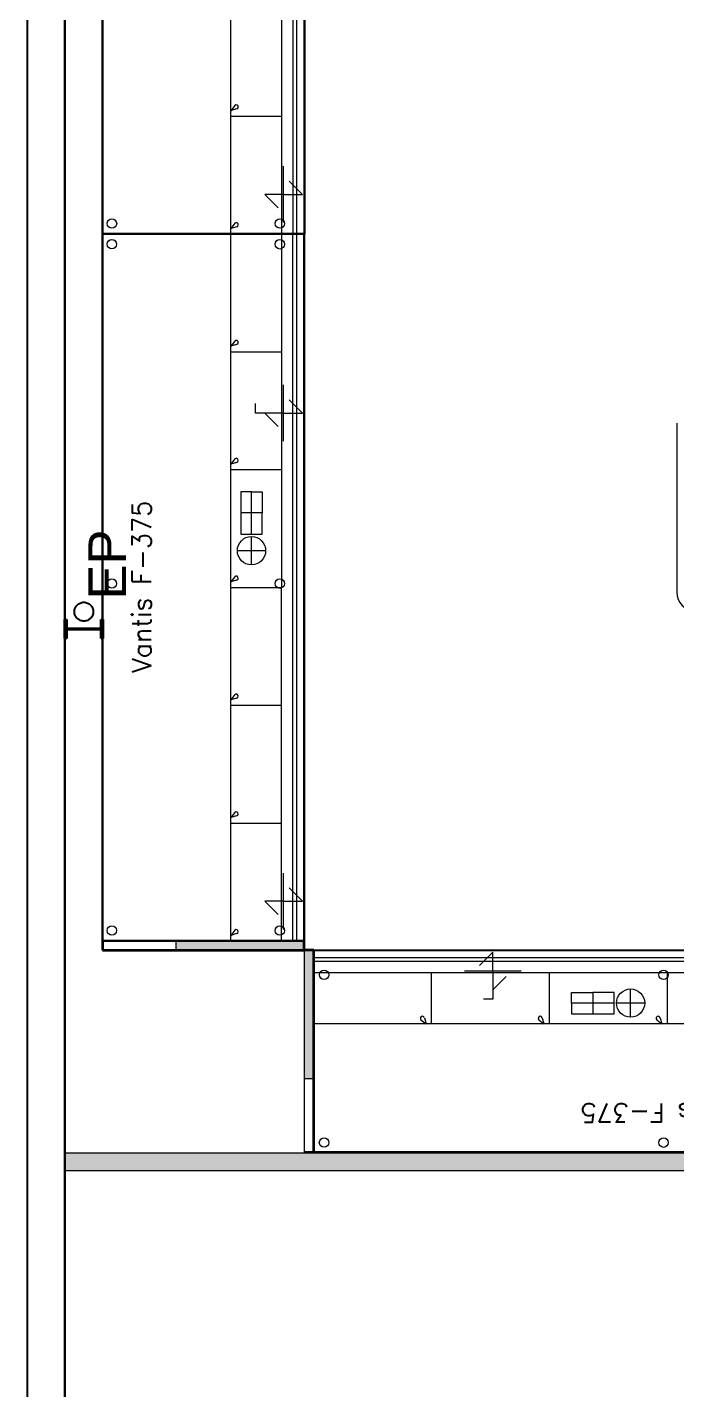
# Model space of a CAD drawing. Header units: millimetres. Extents: x 15590 to 15992, y 1055 to 1132.
# Drawn here: x 15840.9 to 15844.35, y 1075.63 to 1082.86 of the extents above; entities that cross this region are included whole.
import ezdxf
from ezdxf.enums import TextEntityAlignment as Align

# ---------------------------------------------------------------- set-up
doc = ezdxf.new("R2010")
doc.units = ezdxf.units.MM
doc.header["$MEASUREMENT"] = 0
doc.linetypes.add('Tirets', pattern=[0.004586, 0.002822, -0.001764])
doc.layers.get('0').update_dxf_attribs({"lineweight": 9})
doc.layers.add('DM cloison', color=7, linetype='Continuous', lineweight=9)
for name, color, linetype in [('EP', 7, 'Continuous'), ('Gondoles.VETTI', 7, 'Continuous'), ('murs exterieurs.P', 7, 'Continuous'), ('structure', 7, 'Continuous')]:
    doc.layers.add(name, color=color, linetype=linetype)
doc.styles.add('GENERATED_STYLE_2', font='')
doc.styles.add('txt', font='txt_____.ttf', dxfattribs={"height": 0.2})
doc.styles.get('GENERATED_STYLE_2').set_extended_font_data('Arial Occidental')

# ---------------------------------------------------------------- blocks, each defined once
blk = doc.blocks.new('VANTIS 375')
at = {"color": 4}
for p, q in [((-1.8751, -1.0698), (-1.875, 0.0002)), ((-1.875, 0.0002), (1.875, -0.0002)), ((1.8749, -1.0702), (1.875, -0.0002)), ((1.875, -0.0002), (1.8749, -1.0702)), ((-1.8751, -0.6798), (1.8749, -0.6802)), ((-1.8189, -0.7011), (-1.8461, -0.6799)), ((-1.8367, -0.7113), (-1.8459, -0.6799)), ((-1.2501, -0.6799), (-1.2501, -0.9499)), ((-1.1941, -0.7011), (-1.2213, -0.6799)), ((-1.2119, -0.7113), (-1.2211, -0.6799)), ((-0.6251, -0.6799), (-0.6251, -0.9499)), ((-0.5869, -0.7114), (-0.5961, -0.68)), ((-0.5689, -0.7012), (-0.5961, -0.68)), ((-0.0001, -0.68), (-0.0001, -0.95)), ((0.0381, -0.7114), (0.0289, -0.68)), ((0.0561, -0.7012), (0.0289, -0.68)), ((0.1949, -0.715), (0.1949, -0.865)), ((0.6249, -0.6801), (0.6249, -0.9501)), ((0.6631, -0.7115), (0.6539, -0.6801)), ((0.6811, -0.7013), (0.6539, -0.6801)), ((1.2499, -0.6801), (1.2499, -0.9501)), ((1.2881, -0.7115), (1.2789, -0.6801)), ((1.3061, -0.7013), (1.2789, -0.6801)), ((0.1199, -0.79), (0.2699, -0.79)), ((0.3949, -0.7338), (0.2823, -0.7338)), ((0.2823, -0.7338), (0.2823, -0.79)), ((0.2823, -0.79), (0.2823, -0.8462)), ((0.2823, -0.79), (0.3949, -0.79)), ((0.5073, -0.7338), (0.3949, -0.7338)), ((0.3949, -0.79), (0.3949, -0.7338)), ((0.3949, -0.79), (0.5073, -0.79)), ((0.3949, -0.8462), (0.3949, -0.79)), ((0.5073, -0.79), (0.5073, -0.7338)), ((0.5073, -0.79), (0.5073, -0.8462)), ((-1.6651, -0.8607), (-1.7359, -0.9315)), ((-1.6651, -0.9599), (-1.6651, -0.8607)), ((0.2823, -0.8462), (0.3949, -0.8462)), ((0.5073, -0.8462), (0.3949, -0.8462)), ((0.9249, -0.8609), (0.8541, -0.9317)), ((0.9249, -0.8609), (0.9249, -0.8109)), ((0.9249, -0.8109), (0.9749, -0.8109)), ((0.9249, -0.9601), (0.9249, -0.8609)), ((-1.8751, -0.9498), (1.8749, -0.9502)), ((-1.8751, -1.0098), (1.8749, -1.0102)), ((-1.8151, -0.9599), (-1.5151, -0.9599)), ((-1.6651, -0.9599), (-1.6651, -1.0607)), ((-1.6651, -1.0607), (-1.5945, -0.9901)), ((0.7749, -0.9601), (1.0749, -0.9601)), ((0.9249, -0.9601), (0.9249, -1.0609)), ((0.9249, -1.0609), (0.9955, -0.9903)), ((-1.8751, -1.0298), (1.8749, -1.0302)), ((-1.8751, -1.0698), (1.8749, -1.0702))]:
    blk.add_line(p, q, dxfattribs=at)
at = {"color": 4, "lineweight": 30}
for p, q in [((-1.8751, -1.0698), (-1.875, 0.0002)), ((-1.875, 0.0002), (-1.8751, -1.0698)), ((-1.875, 0.0002), (1.875, -0.0002)), ((1.875, -0.0002), (1.8749, -1.0702)), ((1.8749, -1.0702), (-1.8751, -1.0698))]:
    blk.add_line(p, q, dxfattribs=at)
at = {"color": 4}
for centre, radius in [((-1.82, -0.0499), 0.025), ((0.02, -0.05), 0.025), ((1.82, -0.0502), 0.025), ((0.1947, -0.7902), 0.075), ((-1.8201, -0.9399), 0.025), ((0.0199, -0.94), 0.025), ((1.8199, -0.9401), 0.025)]:
    blk.add_circle(centre, radius, dxfattribs=at)
for centre in [(-1.8261, -0.7091), (-1.2013, -0.7091), (-0.5763, -0.7092), (0.0489, -0.7093), (0.6739, -0.7093), (1.2989, -0.7094)]:
    blk.add_arc(centre, 0.0108, 191.72051, 48.00819, dxfattribs=at)
at = {"color": 4, "lineweight": 5, "style": 'txt'}
blk.add_text('Vantis F-375', height=0.1, rotation=359.9954, dxfattribs=at).set_placement((0.0038, -0.2055), align=Align.MIDDLE)
blk = doc.blocks.new('JOUE VANTIS')
blk.add_hatch(color=4).paths.add_polyline_path([(-0.0501, -0.68), (-0.0001, -0.68), (0, 0), (-0.05, 0)])
at = {"color": 4, "lineweight": 35}
for p, q in [((-0.05, 0.39), (-0.0501, -0.68)), ((0, 0.39), (-0.05, 0.39)), ((-0.0501, -0.68), (-0.0001, -0.68))]:
    blk.add_line(p, q, dxfattribs=at)
at = {"color": 4}
for p, q in [((-0.0001, -0.68), (0, 0.39)), ((0, 0), (-0.05, 0))]:
    blk.add_line(p, q, dxfattribs=at)
blk = doc.blocks.new('*U390')
at = {"layer": 'DM cloison'}
blk.add_hatch(color=2, dxfattribs=at).paths.add_polyline_path([(65.2, 96), (65.2, 0), (3631.6, 0), (3631.6, 96)])
blk.add_lwpolyline([(65.2, 0), (3631.6, 0), (3631.6, 96), (65.2, 96)], close=True, dxfattribs=at)

msp = doc.modelspace()

# ---------------------------------------------------------------- linework, layer by layer
at = {"color": 4}
msp.add_line((15844.3469, 1080.7555), (15844.3469, 1079.8594), dxfattribs=at)
msp.add_arc((15844.4469, 1079.8594), 0.1, 180, 270, dxfattribs=at)
at = {"layer": 'EP', "linetype": 'Tirets', "ltscale": 1000}
msp.add_circle((15841.2034, 1079.7553), 0.05, dxfattribs=at)
at = {"layer": 'Gondoles.VETTI', "linetype": 'Continuous', "ltscale": 1000}
for p, q in [((15841.1034, 1106.0542), (15841.1034, 1071.4742)), ((15841.1034, 1071.4742), (15841.1034, 1106.0542))]:
    msp.add_line(p, q, dxfattribs=at)
at = {"layer": 'murs exterieurs.P', "linetype": 'Continuous', "ltscale": 1000, "flags": 128}
for points in [[(15840.9034, 1115.3534), (15840.9034, 1070.7037)], [(15841.1034, 1070.7037), (15841.1034, 1115.3534)]]:
    msp.add_lwpolyline(points, dxfattribs=at)
at = {"layer": 'structure', "color": 160, "linetype": 'Continuous', "lineweight": 35, "ltscale": 1000}
for p, q in [((15841.1034, 1079.7138), (15841.1119, 1079.7138)), ((15841.1034, 1079.6138), (15841.1034, 1079.7138)), ((15841.1119, 1079.7138), (15841.1119, 1079.6722)), ((15841.2949, 1079.6722), (15841.2949, 1079.7138)), ((15841.2949, 1079.7138), (15841.3034, 1079.7138)), ((15841.3034, 1079.7138), (15841.3034, 1079.6138)), ((15841.1119, 1079.6138), (15841.1034, 1079.6138)), ((15841.1119, 1079.6554), (15841.1119, 1079.6138)), ((15841.1175, 1079.6666), (15841.2893, 1079.6666)), ((15841.2893, 1079.661), (15841.1175, 1079.661)), ((15841.2949, 1079.6138), (15841.2949, 1079.6554)), ((15841.3034, 1079.6138), (15841.2949, 1079.6138))]:
    msp.add_line(p, q, dxfattribs=at)
for centre, start, end in [((15841.1175, 1079.6722), 180, 270), ((15841.1175, 1079.6554), 90, 180), ((15841.2893, 1079.6722), 270, 0), ((15841.2893, 1079.6554), 0, 90)]:
    msp.add_arc(centre, 0.0056, start, end, dxfattribs=at)

# ---------------------------------------------------------------- block references
for name, p, rotation in [('VANTIS 375', (15841.3026, 1083.6343), 90), ('VANTIS 375', (15841.302, 1079.8843), 90), ('JOUE VANTIS', (15841.6918, 1078.0093), 90), ('JOUE VANTIS', (15842.3719, 1077.2793), 180), ('VANTIS 375', (15844.2969, 1076.8891), 180)]:
    msp.add_blockref(name, p, dxfattribs=dict(rotation=rotation))
at = {"layer": 'DM cloison', "xscale": -0.001, "yscale": 0.001, "zscale": 0.001}
msp.add_blockref('*U390', (15844.7352, 1076.7891), dxfattribs=at)

# ---------------------------------------------------------------- texts
at = {"layer": 'EP', "linetype": 'Continuous', "insert": (15841.3275, 1080.0054), "char_height": 0.2, "attachment_point": 5, "rotation": 90, "style": 'GENERATED_STYLE_2'}
msp.add_mtext('{EP}', dxfattribs=at)

doc.saveas('drawing.dxf')
